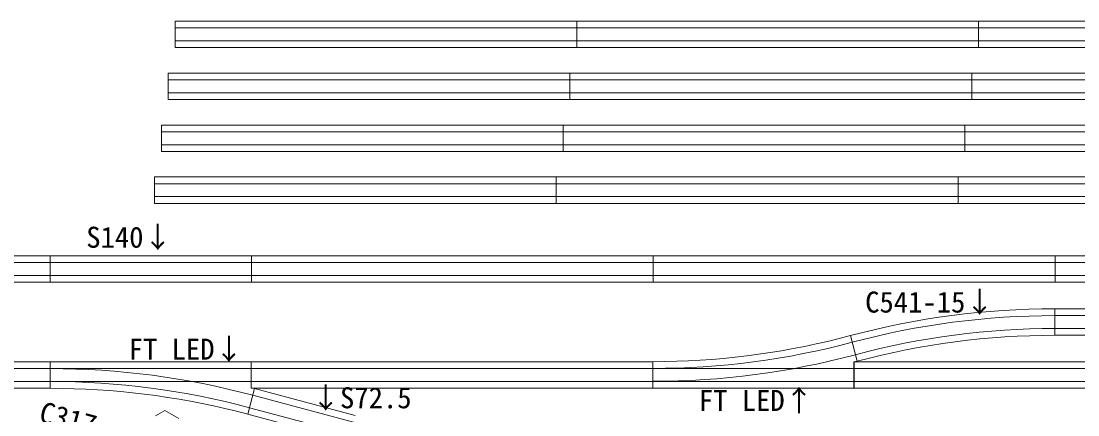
# Model space of a CAD drawing. Units: millimetres, scale not verified. Extents: x -3771 to 23555, y -4805 to 3321.
# Drawn here: x 273 to 1010, y 162 to 437 of the extents above; entities that cross this region are included whole.
import ezdxf
from ezdxf.enums import TextEntityAlignment as Align

# ---------------------------------------------------------------- set-up
doc = ezdxf.new("R2010")
doc.units = ezdxf.units.MM
doc.header["$LTSCALE"] = 8
doc.layers.add('0-0', color=7, linetype='Continuous', lineweight=9)
doc.layers.add('0-8', color=7, linetype='Continuous', lineweight=9)
doc.layers.add('0-F', color=7, linetype='Continuous')
doc.styles.add('ＭＳ ゴシック', font='')
doc.styles.get('ＭＳ ゴシック').set_extended_font_data('MS Gothic')

msp = doc.modelspace()

# ---------------------------------------------------------------- linework, layer by layer
at = {"layer": '0-0'}
for p, q in [((660.398, 437.039), (380.398, 437.039)), ((380.398, 418.539), (380.398, 437.039)), ((940.398, 437.039), (660.398, 437.039)), ((660.398, 418.539), (660.398, 437.039)), ((660.398, 418.539), (660.398, 437.039)), ((1220.398, 437.039), (940.398, 437.039)), ((940.398, 418.539), (940.398, 437.039)), ((940.398, 418.539), (940.398, 437.039)), ((660.398, 418.539), (380.398, 418.539)), ((940.398, 418.539), (660.398, 418.539)), ((1220.398, 418.539), (940.398, 418.539)), ((655.631, 400.735), (375.631, 400.735)), ((375.631, 382.235), (375.631, 400.735)), ((935.631, 400.735), (655.631, 400.735)), ((655.631, 382.235), (655.631, 400.735)), ((655.631, 382.235), (655.631, 400.735)), ((1215.631, 400.735), (935.631, 400.735)), ((935.631, 382.235), (935.631, 400.735)), ((935.631, 382.235), (935.631, 400.735)), ((655.631, 382.235), (375.631, 382.235)), ((935.631, 382.235), (655.631, 382.235)), ((1215.631, 382.235), (935.631, 382.235)), ((650.86, 364.5), (370.86, 364.5)), ((370.86, 346), (370.86, 364.5)), ((930.86, 364.5), (650.86, 364.5)), ((650.86, 346), (650.86, 364.5)), ((650.86, 346), (650.86, 364.5)), ((1210.86, 364.5), (930.86, 364.5)), ((930.86, 346), (930.86, 364.5)), ((930.86, 346), (930.86, 364.5)), ((650.86, 346), (370.86, 346)), ((930.86, 346), (650.86, 346)), ((1210.86, 346), (930.86, 346)), ((646.09, 328.266), (366.09, 328.266)), ((366.09, 309.766), (366.09, 328.266)), ((926.09, 328.266), (646.09, 328.266)), ((646.09, 309.766), (646.09, 328.266)), ((646.09, 309.766), (646.09, 328.266)), ((1206.09, 328.266), (926.09, 328.266)), ((926.09, 309.766), (926.09, 328.266)), ((926.09, 309.766), (926.09, 328.266)), ((646.09, 309.766), (366.09, 309.766)), ((926.09, 309.766), (646.09, 309.766)), ((1206.09, 309.766), (926.09, 309.766)), ((13.474, 273.283), (293.474, 273.283)), ((293.474, 273.283), (293.474, 254.783)), ((293.474, 273.283), (293.474, 254.783)), ((293.474, 273.283), (433.474, 273.283)), ((713.723, 273.283), (433.723, 273.283)), ((433.723, 254.783), (433.723, 273.283)), ((993.723, 273.283), (713.723, 273.283)), ((713.723, 254.783), (713.723, 273.283)), ((713.723, 254.783), (713.723, 273.283)), ((1273.723, 273.283), (993.723, 273.283)), ((993.723, 254.783), (993.723, 273.283)), ((993.723, 254.783), (993.723, 273.283)), ((13.474, 254.783), (293.474, 254.783)), ((293.474, 254.783), (433.474, 254.783)), ((713.723, 254.783), (433.723, 254.783)), ((993.723, 254.783), (713.723, 254.783)), ((1273.723, 254.783), (993.723, 254.783)), ((993.495, 236.217), (993.495, 217.717)), ((993.495, 236.217), (1273.495, 236.217)), ((993.495, 236.217), (993.495, 217.717)), ((855.868, 199.598), (851.08, 217.468)), ((851.08, 217.468), (855.868, 199.598)), ((993.495, 217.717), (1273.495, 217.717)), ((13.474, 199.283), (293.474, 199.283)), ((293.474, 199.283), (433.474, 199.283)), ((433.474, 180.783), (433.474, 199.283)), ((433.474, 199.283), (713.474, 199.283)), ((433.474, 199.283), (433.474, 180.783)), ((713.474, 199.283), (721.843, 199.415)), ((713.474, 199.283), (713.474, 180.783)), ((713.474, 199.283), (713.474, 180.783)), ((855.868, 199.598), (853.474, 199.283)), ((853.474, 199.283), (853.474, 180.783)), ((1133.723, 199.283), (853.723, 199.283)), ((853.723, 180.783), (853.723, 199.283)), ((13.474, 180.783), (293.474, 180.783)), ((293.474, 180.783), (301.843, 180.651)), ((435.868, 180.468), (431.08, 162.598)), ((435.868, 180.468), (431.08, 162.598)), ((435.868, 180.468), (433.474, 180.783)), ((433.474, 180.783), (713.474, 180.783)), ((435.868, 180.468), (505.898, 161.703)), ((713.474, 180.783), (853.474, 180.783)), ((1133.723, 180.783), (853.723, 180.783)), ((431.08, 162.598), (501.109, 143.834))]:
    msp.add_line(p, q, dxfattribs=at)
at = {"layer": '0-0', "color": 2}
for p, q in [((660.398, 432.289), (380.398, 432.289)), ((940.398, 432.289), (660.398, 432.289)), ((1220.398, 432.289), (940.398, 432.289)), ((660.398, 423.289), (380.398, 423.289)), ((940.398, 423.289), (660.398, 423.289)), ((1220.398, 423.289), (940.398, 423.289)), ((655.631, 395.985), (375.631, 395.985)), ((935.631, 395.985), (655.631, 395.985)), ((1215.631, 395.985), (935.631, 395.985)), ((655.631, 386.985), (375.631, 386.985)), ((935.631, 386.985), (655.631, 386.985)), ((1215.631, 386.985), (935.631, 386.985)), ((650.86, 359.75), (370.86, 359.75)), ((930.86, 359.75), (650.86, 359.75)), ((1210.86, 359.75), (930.86, 359.75)), ((650.86, 350.75), (370.86, 350.75)), ((930.86, 350.75), (650.86, 350.75)), ((1210.86, 350.75), (930.86, 350.75)), ((646.09, 323.516), (366.09, 323.516)), ((926.09, 323.516), (646.09, 323.516)), ((1206.09, 323.516), (926.09, 323.516)), ((646.09, 314.516), (366.09, 314.516)), ((926.09, 314.516), (646.09, 314.516)), ((1206.09, 314.516), (926.09, 314.516)), ((13.474, 268.533), (293.474, 268.533)), ((293.474, 268.533), (433.474, 268.533)), ((713.723, 268.533), (433.723, 268.533)), ((993.723, 268.533), (713.723, 268.533)), ((1273.723, 268.533), (993.723, 268.533)), ((13.474, 259.533), (293.474, 259.533)), ((293.474, 259.533), (433.474, 259.533)), ((713.723, 259.533), (433.723, 259.533)), ((993.723, 259.533), (713.723, 259.533)), ((1273.723, 259.533), (993.723, 259.533)), ((993.495, 231.467), (1273.495, 231.467)), ((993.495, 222.467), (1273.495, 222.467)), ((13.474, 194.533), (293.474, 194.533)), ((293.474, 194.533), (433.474, 194.533)), ((433.474, 194.533), (713.474, 194.533)), ((713.474, 194.533), (853.474, 194.533)), ((1133.723, 194.533), (853.723, 194.533)), ((13.474, 185.533), (293.474, 185.533)), ((293.474, 185.533), (433.474, 185.533)), ((433.474, 185.533), (713.474, 185.533)), ((713.474, 185.533), (853.474, 185.533)), ((1133.723, 185.533), (853.723, 185.533)), ((434.639, 175.88), (504.668, 157.115)), ((432.309, 167.186), (502.339, 148.422))]:
    msp.add_line(p, q, dxfattribs=at)
at = {"layer": '0-0'}
msp.add_lwpolyline([(293.474, 199.283), (293.474, 180.783), (293.474, 199.283)], dxfattribs=at)
for centre, radius, start, end in [((993.495, -314.033), 550.25, 90, 105), ((713.453, 731.099), 531.75, 270.90408, 285), ((993.495, -314.033), 531.75, 90, 105), ((293.453, -351.033), 531.75, 75, 89.09592)]:
    msp.add_arc(centre, radius, start, end, dxfattribs=at)
at = {"layer": '0-0', "color": 2}
for centre, radius, start, end in [((993.495, -314.033), 545.5, 90, 105), ((993.495, -314.033), 536.5, 90, 105), ((713.453, 731.099), 536.5, 270.0022, 285), ((713.453, 731.099), 545.5, 270.0022, 285), ((293.453, -351.033), 545.5, 75, 89.9978), ((293.453, -351.033), 536.5, 75, 89.9978)]:
    msp.add_arc(centre, radius, start, end, dxfattribs=at)
at = {"layer": '0-8'}
for p in [(366.875, 161.553), (383.115, 159.682)]:
    msp.add_line(p, (373.375, 165.306), dxfattribs=at)

# ---------------------------------------------------------------- texts
at = {"layer": '0-F', "style": 'ＭＳ ゴシック'}
for s, p in [('S140↓', (318.529, 274.434)), ('C541-15↓', (861.375, 229.175)), ('FT LED↓', (348.107, 196.329)), ('↓S72.5', (475.443, 162.366)), ('FT LED↑', (745.441, 160.522))]:
    msp.add_text(s, height=14.66, dxfattribs=at).set_placement(p, align=Align.BOTTOM_LEFT)
msp.add_text('C317-45↓', height=14.66, rotation=345, dxfattribs=at).set_placement((283.669, 153.365), align=Align.BOTTOM_LEFT)

doc.saveas('drawing.dxf')
